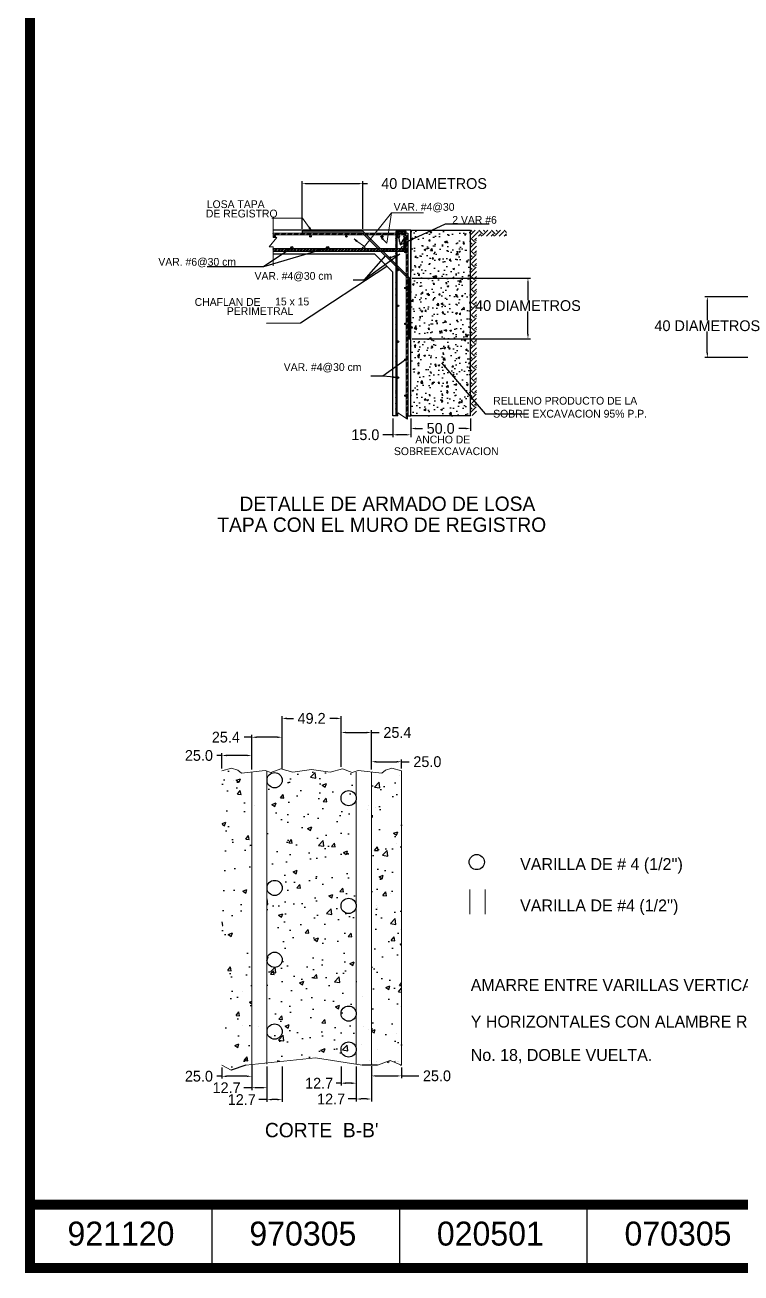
# Model space of a CAD drawing. Header units: centimetres. Extents: x 201 to 3483, y 96 to 2223.
# Drawn here: x 201 to 799, y 96 to 1139 of the extents above; entities that cross this region are included whole.
import ezdxf
from ezdxf.enums import TextEntityAlignment as Align

# ---------------------------------------------------------------- set-up
doc = ezdxf.new("R2010")
doc.units = ezdxf.units.CM
doc.header["$LTSCALE"] = 10
doc.header["$MEASUREMENT"] = 0
doc.linetypes.add('HIDDEN', pattern=[0.375, 0.25, -0.125])
doc.layers.get('0').update_dxf_attribs({"linetype": 'CONTINUOUS'})
doc.layers.get('DEFPOINTS').update_dxf_attribs({"color": 2, "linetype": 'CONTINUOUS'})
for name, color, linetype in [('concreto', 7, 'CONTINUOUS'), ('DIM', 7, 'CONTINUOUS'), ('MARCO', 7, 'CONTINUOUS'), ('REGISTRO', 1, 'CONTINUOUS'), ('TEXTOS', 7, 'CONTINUOUS'), ('VARILLAS', 30, 'CONTINUOUS')]:
    doc.layers.add(name, color=color, linetype=linetype)
doc.styles.get("Standard").update_dxf_attribs({"font": ''})
doc.styles.get('Standard').set_extended_font_data('Zurich Ex BT')
doc.dimstyles.get("Standard").update_dxf_attribs({"dimtxt": 9, "dimasz": 4, "dimexe": 2, "dimexo": 2, "dimgap": 0.09, "dimtad": 0, "dimtih": 1, "dimtoh": 1, "dimdec": 1, "dimzin": 0, "dimdsep": 46, "dimtxsty": 'Standard', "dimcen": 0.09, "dimadec": 0, "dimazin": 0, "dimtfac": 1, "dimtdec": 1, "dimtofl": 0, "dimtmove": 0, "dimatfit": 3, "dimfxl": 0, "dimtolj": 1, "dimtzin": 0, "dimarcsym": 0})
pattern_1 = [(45, (-311.8795, 390.7644), (-2.65165, 2.65165), []), (45, (-310.9956, 390.7644), (-2.65165, 2.65165), []), (45, (-310.1117, 390.7644), (-2.65165, 2.65165), []), (45, (-309.2278, 390.7644), (-2.65165, 2.65165), [])]
pattern_2 = [(45, (-311.8795, 390.7644), (-1.3258252, 1.3258252), []), (45, (-310.9956, 390.7644), (-1.3258252, 1.3258252), [])]

# ---------------------------------------------------------------- blocks, each defined once
blk = doc.blocks.new('*D102')
at = {"layer": 'DEFPOINTS', "color": 0}
for p in [(364.9, 528.2), (364.9, 515.4), (389.9, 514.4)]:
    blk.add_point(p, dxfattribs=at)
at = {"layer": 'DIM', "color": 0, "lineweight": -2}
for p, q in [((364.9, 528.2), (360.9, 528.2)), ((364.9, 517.4), (364.9, 530.2)), ((385.9, 528.2), (368.9, 528.2)), ((389.9, 516.4), (389.9, 530.2))]:
    blk.add_line(p, q, dxfattribs=at)
at = {"layer": 'DIM', "color": 0}
for points in [[(368.9, 528.9), (368.9, 527.6), (364.9, 528.2)], [(385.9, 528.9), (385.9, 527.6), (389.9, 528.2)]]:
    blk.add_solid(points, dxfattribs=at)
at = {"layer": 'DIM', "color": 0, "insert": (345.8, 528.2), "char_height": 9, "attachment_point": 5}
blk.add_mtext('\\A1;25.0', dxfattribs=at)
blk = doc.blocks.new('*D103')
at = {"layer": 'DEFPOINTS', "color": 0}
for p in [(489.9, 523), (489.9, 515.4), (514.9, 515.4)]:
    blk.add_point(p, dxfattribs=at)
at = {"layer": 'DIM', "color": 0, "lineweight": -2}
for p, q in [((489.9, 517.4), (489.9, 525)), ((493.9, 523), (510.9, 523)), ((514.9, 517.4), (514.9, 525)), ((514.9, 523), (521.4, 523))]:
    blk.add_line(p, q, dxfattribs=at)
at = {"layer": 'DIM', "color": 0}
for points in [[(493.9, 523.7), (493.9, 522.3), (489.9, 523)], [(510.9, 523.7), (510.9, 522.3), (514.9, 523)]]:
    blk.add_solid(points, dxfattribs=at)
at = {"layer": 'DIM', "color": 0, "insert": (536.6, 523), "char_height": 9, "attachment_point": 5}
blk.add_mtext('\\A1;25.0', dxfattribs=at)
blk = doc.blocks.new('*D104')
at = {"layer": 'DEFPOINTS', "color": 0}
for p in [(364.9, 269.5), (389.9, 270), (364.9, 260.2)]:
    blk.add_point(p, dxfattribs=at)
at = {"layer": 'DIM', "color": 0, "lineweight": -2}
for p, q in [((364.9, 267.5), (364.9, 258.2)), ((389.9, 268), (389.9, 258.2)), ((364.9, 260.2), (360.9, 260.2)), ((385.9, 260.2), (368.9, 260.2))]:
    blk.add_line(p, q, dxfattribs=at)
at = {"layer": 'DIM', "color": 0}
for points in [[(368.9, 260.8), (368.9, 259.5), (364.9, 260.2)], [(385.9, 260.8), (385.9, 259.5), (389.9, 260.2)]]:
    blk.add_solid(points, dxfattribs=at)
at = {"layer": 'DIM', "color": 0, "insert": (345.8, 260.2), "char_height": 9, "attachment_point": 5}
blk.add_mtext('\\A1;25.0', dxfattribs=at)
blk = doc.blocks.new('*D105')
at = {"layer": 'DEFPOINTS', "color": 0}
for p in [(389.9, 271.4), (402.6, 270.3), (389.9, 250.6)]:
    blk.add_point(p, dxfattribs=at)
at = {"layer": 'DIM', "color": 0, "lineweight": -2}
for p, q in [((389.9, 269.4), (389.9, 248.6)), ((402.6, 268.3), (402.6, 248.6)), ((389.9, 250.6), (383.3, 250.6)), ((398.6, 250.6), (393.9, 250.6))]:
    blk.add_line(p, q, dxfattribs=at)
at = {"layer": 'DIM', "color": 0}
for points in [[(393.9, 251.3), (393.9, 250), (389.9, 250.6)], [(398.6, 251.3), (398.6, 250), (402.6, 250.6)]]:
    blk.add_solid(points, dxfattribs=at)
at = {"layer": 'DIM', "color": 0, "insert": (368.9, 250.6), "char_height": 9, "attachment_point": 5}
blk.add_mtext('\\A1;12.7', dxfattribs=at)
blk = doc.blocks.new('*D106')
at = {"layer": 'DEFPOINTS', "color": 0}
for p in [(489.9, 270), (514.9, 269.5), (489.9, 260.5)]:
    blk.add_point(p, dxfattribs=at)
at = {"layer": 'DIM', "color": 0, "lineweight": -2}
for p, q in [((489.9, 268), (489.9, 258.5)), ((514.9, 267.5), (514.9, 258.5)), ((493.9, 260.5), (510.9, 260.5)), ((514.9, 260.5), (529.5, 260.5))]:
    blk.add_line(p, q, dxfattribs=at)
at = {"layer": 'DIM', "color": 0}
for points in [[(493.9, 261.1), (493.9, 259.8), (489.9, 260.5)], [(510.9, 261.1), (510.9, 259.8), (514.9, 260.5)]]:
    blk.add_solid(points, dxfattribs=at)
at = {"layer": 'DIM', "color": 0, "insert": (544.6, 260.5), "char_height": 9, "attachment_point": 5}
blk.add_mtext('\\A1;25.0', dxfattribs=at)
blk = doc.blocks.new('*D107')
at = {"layer": 'DEFPOINTS', "color": 0}
for p in [(477.2, 270.3), (489.9, 270.6), (477.2, 241.2)]:
    blk.add_point(p, dxfattribs=at)
at = {"layer": 'DIM', "color": 0, "lineweight": -2}
for p, q in [((477.2, 268.3), (477.2, 239.2)), ((489.9, 268.6), (489.9, 239.2)), ((477.2, 241.2), (470.5, 241.2)), ((485.9, 241.2), (481.2, 241.2))]:
    blk.add_line(p, q, dxfattribs=at)
at = {"layer": 'DIM', "color": 0}
for points in [[(481.2, 241.8), (481.2, 240.5), (477.2, 241.2)], [(485.9, 241.8), (485.9, 240.5), (489.9, 241.2)]]:
    blk.add_solid(points, dxfattribs=at)
at = {"layer": 'DIM', "color": 0, "insert": (456.2, 241.2), "char_height": 9, "attachment_point": 5}
blk.add_mtext('\\A1;12.7', dxfattribs=at)
blk = doc.blocks.new('*D108')
at = {"layer": 'DEFPOINTS', "color": 0}
for p in [(415.3, 543.5), (389.9, 514.4), (415.3, 514.7)]:
    blk.add_point(p, dxfattribs=at)
at = {"layer": 'DIM', "color": 0, "lineweight": -2}
for p, q in [((389.9, 543.5), (383.6, 543.5)), ((389.9, 516.4), (389.9, 545.5)), ((411.3, 543.5), (393.9, 543.5)), ((415.3, 516.7), (415.3, 545.5))]:
    blk.add_line(p, q, dxfattribs=at)
at = {"layer": 'DIM', "color": 0}
for points in [[(393.9, 544.1), (393.9, 542.8), (389.9, 543.5)], [(411.3, 544.1), (411.3, 542.8), (415.3, 543.5)]]:
    blk.add_solid(points, dxfattribs=at)
at = {"layer": 'DIM', "color": 0, "insert": (368.3, 543.5), "char_height": 9, "attachment_point": 5}
blk.add_mtext('\\A1;25.4', dxfattribs=at)
blk = doc.blocks.new('*D109')
at = {"layer": 'DEFPOINTS', "color": 0}
for p in [(464.5, 547.4), (464.5, 516.8), (489.9, 514.4)]:
    blk.add_point(p, dxfattribs=at)
at = {"layer": 'DIM', "color": 0, "lineweight": -2}
for p, q in [((464.5, 518.8), (464.5, 549.4)), ((468.5, 547.4), (485.9, 547.4)), ((489.9, 516.4), (489.9, 549.4)), ((489.9, 547.4), (496.3, 547.4))]:
    blk.add_line(p, q, dxfattribs=at)
at = {"layer": 'DIM', "color": 0}
for points in [[(468.5, 548.1), (468.5, 546.8), (464.5, 547.4)], [(485.9, 548.1), (485.9, 546.8), (489.9, 547.4)]]:
    blk.add_solid(points, dxfattribs=at)
at = {"layer": 'DIM', "color": 0, "insert": (511.6, 547.4), "char_height": 9, "attachment_point": 5}
blk.add_mtext('\\A1;25.4', dxfattribs=at)
blk = doc.blocks.new('*D110')
at = {"layer": 'DEFPOINTS', "color": 0}
for p in [(464.5, 559.2), (415.3, 514.7), (464.5, 516.8)]:
    blk.add_point(p, dxfattribs=at)
at = {"layer": 'DIM', "color": 0, "lineweight": -2}
for p, q in [((415.3, 516.7), (415.3, 561.2)), ((419.3, 559.2), (424.7, 559.2)), ((460.5, 559.2), (455.2, 559.2)), ((464.5, 518.8), (464.5, 561.2))]:
    blk.add_line(p, q, dxfattribs=at)
at = {"layer": 'DIM', "color": 0}
for points in [[(419.3, 559.9), (419.3, 558.5), (415.3, 559.2)], [(460.5, 559.9), (460.5, 558.5), (464.5, 559.2)]]:
    blk.add_solid(points, dxfattribs=at)
at = {"layer": 'DIM', "color": 0, "insert": (439.9, 559.2), "char_height": 9, "attachment_point": 5}
blk.add_mtext('\\A1;49.2', dxfattribs=at)
blk = doc.blocks.new('*D111')
at = {"layer": 'DEFPOINTS', "color": 0}
for p in [(402.6, 270.3), (415.3, 270.3), (415.3, 240.7)]:
    blk.add_point(p, dxfattribs=at)
at = {"layer": 'DIM', "color": 0, "lineweight": -2}
for p, q in [((402.6, 268.3), (402.6, 238.7)), ((415.3, 268.3), (415.3, 238.7)), ((402.6, 240.7), (395.9, 240.7)), ((411.3, 240.7), (406.6, 240.7))]:
    blk.add_line(p, q, dxfattribs=at)
at = {"layer": 'DIM', "color": 0}
for points in [[(406.6, 241.3), (406.6, 240), (402.6, 240.7)], [(411.3, 241.3), (411.3, 240), (415.3, 240.7)]]:
    blk.add_solid(points, dxfattribs=at)
at = {"layer": 'DIM', "color": 0, "insert": (381.6, 240.7), "char_height": 9, "attachment_point": 5}
blk.add_mtext('\\A1;12.7', dxfattribs=at)
blk = doc.blocks.new('*D112')
at = {"layer": 'DEFPOINTS', "color": 0}
for p in [(464.5, 270.3), (477.2, 270.3), (464.5, 254.4)]:
    blk.add_point(p, dxfattribs=at)
at = {"layer": 'DIM', "color": 0, "lineweight": -2}
for p, q in [((464.5, 268.3), (464.5, 252.4)), ((477.2, 268.3), (477.2, 252.4)), ((464.5, 254.4), (460.5, 254.4)), ((473.2, 254.4), (468.5, 254.4))]:
    blk.add_line(p, q, dxfattribs=at)
at = {"layer": 'DIM', "color": 0}
for points in [[(468.5, 255.1), (468.5, 253.7), (464.5, 254.4)], [(473.2, 255.1), (473.2, 253.7), (477.2, 254.4)]]:
    blk.add_solid(points, dxfattribs=at)
at = {"layer": 'DIM', "color": 0, "insert": (446.2, 254.4), "char_height": 9, "attachment_point": 5}
blk.add_mtext('\\A1;12.7', dxfattribs=at)
blk = doc.blocks.new('_ClosedBlank')
at = {"color": 0, "linetype": 'ByBlock', "lineweight": -2}
for p, q in [((-1, 0.17), (0, 0)), ((-1, 0.17), (-1, -0.17)), ((0, 0), (-1, -0.17))]:
    blk.add_line(p, q, dxfattribs=at)
blk = doc.blocks.new('*D94')
at = {"layer": 'DEFPOINTS', "color": 0}
for p in [(507.7, 811.9), (522.7, 811.9), (522.7, 796.2)]:
    blk.add_point(p, dxfattribs=at)
at = {"layer": 'DIM', "color": 0, "lineweight": -2}
for p, q in [((507.7, 809.9), (507.7, 794.2)), ((522.7, 809.9), (522.7, 794.2)), ((507.7, 796.2), (499.3, 796.2)), ((518.7, 796.2), (511.7, 796.2))]:
    blk.add_line(p, q, dxfattribs=at)
at = {"layer": 'DIM', "color": 0}
for points in [[(511.7, 796.9), (511.7, 795.6), (507.7, 796.2)], [(518.7, 796.9), (518.7, 795.6), (522.7, 796.2)]]:
    blk.add_solid(points, dxfattribs=at)
at = {"layer": 'DIM', "color": 0, "insert": (484.8, 796.2), "char_height": 9, "attachment_point": 5}
blk.add_mtext('\\A1;15.0', dxfattribs=at)
blk = doc.blocks.new('*D95')
at = {"layer": 'DEFPOINTS', "color": 0}
for p in [(522.7, 811.9), (572.7, 811.9), (572.7, 801.5)]:
    blk.add_point(p, dxfattribs=at)
at = {"layer": 'DIM', "color": 0, "lineweight": -2}
for p, q in [((522.7, 809.9), (522.7, 799.5)), ((572.7, 809.9), (572.7, 799.5)), ((526.7, 801.5), (532.6, 801.5)), ((568.7, 801.5), (562.8, 801.5))]:
    blk.add_line(p, q, dxfattribs=at)
at = {"layer": 'DIM', "color": 0}
for points in [[(526.7, 802.1), (526.7, 800.8), (522.7, 801.5)], [(568.7, 802.1), (568.7, 800.8), (572.7, 801.5)]]:
    blk.add_solid(points, dxfattribs=at)
at = {"layer": 'DIM', "color": 0, "insert": (547.7, 801.5), "char_height": 9, "attachment_point": 5}
blk.add_mtext('\\A1;50.0', dxfattribs=at)
blk = doc.blocks.new('*D96')
at = {"layer": 'DEFPOINTS', "color": 0}
for p in [(431.9, 1006.1), (431.9, 966.4), (482.7, 966.4)]:
    blk.add_point(p, dxfattribs=at)
at = {"layer": 'TEXTOS', "color": 0, "lineweight": -2}
for p, q in [((431.9, 968.4), (431.9, 1008.1)), ((435.9, 1006.1), (478.7, 1006.1)), ((482.7, 968.4), (482.7, 1008.1)), ((482.7, 1006.1), (486.7, 1006.1))]:
    blk.add_line(p, q, dxfattribs=at)
at = {"layer": 'TEXTOS', "color": 0}
for points in [[(435.9, 1006.7), (435.9, 1005.4), (431.9, 1006.1)], [(478.7, 1006.7), (478.7, 1005.4), (482.7, 1006.1)]]:
    blk.add_solid(points, dxfattribs=at)
at = {"layer": 'TEXTOS', "color": 0, "insert": (542.2, 1006.1), "char_height": 9, "attachment_point": 5}
blk.add_mtext('\\A1;40 DIAMETROS', dxfattribs=at)
blk = doc.blocks.new('*D101')
at = {"layer": 'DEFPOINTS', "color": 0}
for p in [(881.8, 911.5), (770.4, 860.7), (881.8, 860.7)]:
    blk.add_point(p, dxfattribs=at)
at = {"layer": 'DIM', "color": 0, "lineweight": -2}
for p, q in [((879.8, 911.5), (768.4, 911.5)), ((770.4, 907.5), (770.4, 892)), ((770.4, 864.7), (770.4, 882.5)), ((879.8, 860.7), (768.4, 860.7))]:
    blk.add_line(p, q, dxfattribs=at)
at = {"layer": 'DIM', "color": 0}
for points in [[(769.7, 907.5), (771.1, 907.5), (770.4, 911.5)], [(769.7, 864.7), (771.1, 864.7), (770.4, 860.7)]]:
    blk.add_solid(points, dxfattribs=at)
at = {"layer": 'DIM', "color": 0, "insert": (770.4, 887.3), "char_height": 9, "attachment_point": 5}
blk.add_mtext('\\A1;40 DIAMETROS', dxfattribs=at)
blk = doc.blocks.new('*D86')
at = {"layer": 'DEFPOINTS', "color": 0}
for p in [(522, 927.1), (522, 876.3), (620.6, 876.3)]:
    blk.add_point(p, dxfattribs=at)
at = {"layer": 'DIM', "color": 0, "lineweight": -2}
for p, q in [((524, 927.1), (622.6, 927.1)), ((620.6, 923.1), (620.6, 908.8)), ((620.6, 880.3), (620.6, 899.3)), ((524, 876.3), (622.6, 876.3))]:
    blk.add_line(p, q, dxfattribs=at)
at = {"layer": 'DIM', "color": 0}
for points in [[(620, 923.1), (621.3, 923.1), (620.6, 927.1)], [(620, 880.3), (621.3, 880.3), (620.6, 876.3)]]:
    blk.add_solid(points, dxfattribs=at)
at = {"layer": 'DIM', "color": 0, "insert": (620.6, 904.1), "char_height": 9, "attachment_point": 5}
blk.add_mtext('\\A1;40 DIAMETROS ', dxfattribs=at)
blk = doc.blocks.new('Marco-Reg')
at = {"layer": 'MARCO', "linetype": 'Continuous'}
for p, q in [((356.7, 152.9), (356.7, 100)), ((513.3, 152.9), (513.3, 100)), ((669.9, 152.9), (669.9, 100))]:
    blk.add_line(p, q, dxfattribs=at)
at = {"layer": 'MARCO', "linetype": 'Continuous', "const_width": 8.49}
blk.add_lwpolyline([(3479.1, 100), (3479.1, 2218.7), (204.8, 2218.7), (204.8, 100)], close=True, dxfattribs=at)
blk.add_lwpolyline([(2711.6, 152.9), (204.8, 152.9)], dxfattribs=at)
at = {"layer": 'TEXTOS'}
for s, p in [('921120', (280.7, 118.7)), ('970305', (432.6, 118.7)), ('020501', (589.2, 118.7)), ('070305', (745.9, 118.7))]:
    blk.add_text(s, height=20.02, dxfattribs=at).set_placement(p, align=Align.CENTER)

msp = doc.modelspace()

# ---------------------------------------------------------------- hatches: boundary and pattern name
h = msp.add_hatch()
h.set_pattern_fill('EARTH', color=256, scale=30, angle=45, style=0)
h.set_pattern_definition([(45, (1318.486, 1626.953), (9e-16, 10.6066), [7.5, -7.5]), (45, (1316.497, 1628.9415), (9e-16, 10.6066), [7.5, -7.5]), (45, (1314.5086, 1630.93), (9e-16, 10.6066), [7.5, -7.5]), (135, (1314.5086, 1632.256), (-10.6066, 9e-16), [7.5, -7.5]), (135, (1316.497, 1634.245), (-10.6066, 9e-16), [7.5, -7.5]), (135, (1318.486, 1636.2335), (-10.6066, 9e-16), [7.5, -7.5])])
h.paths.add_polyline_path([(577.71, 962.1), (602.71, 962.1), (602.71, 967.1), (572.71, 967.1), (572.71, 811.94), (577.71, 811.94)])
at = {"layer": 'concreto'}
h = msp.add_hatch(dxfattribs=at)
h.set_pattern_fill('AR-CONC', color=256, scale=2, style=0)
h.set_pattern_definition([(50, (-14420.985, 3243.905), (14.345204, -1.255043), [1.5, -16.5]), (355, (-14420.985, 3243.905), (-2.775027, 15.043843), [1.2, -13.2]), (100.4514, (-14419.79, 3243.8), (11.570188, 13.788791), [1.274804, -14.022842]), (46.1842, (-14420.985, 3247.905), (21.34482, -3.31038), [2.25, -24.75]), (96.6356, (-14419.207, 3247.63), (18.693254, 19.482357), [1.912206, -21.03426]), (351.1842, (-14420.985, 3247.905), (18.69324, 19.482372), [1.8, -19.8]), (21, (-14418.985, 3246.905), (11.938141, -8.052378), [1.5, -16.5]), (326, (-14418.985, 3246.905), (4.866307, 14.503001), [1.2, -13.2]), (71.4514, (-14417.99, 3246.234), (16.804453, 6.45061), [1.274804, -14.022842]), (37.5, (-14420.9854, 3243.9053), (0.2431971, 6.657877), [0, -13.04, 0, -13.4, 0, -13.25]), (7.5, (-14420.9854, 3243.905), (5.2613907, 7.8882342), [0, -7.64, 0, -12.74, 0, -5.05]), (327.5, (-14425.4454, 3243.905), (10.6764487, -0.4510974), [0, -5, 0, -15.6, 0, -20.7]), (317.5, (-14427.445, 3243.905), (11.6637234, 2.0020996), [0, -6.5, 0, -10.36, 0, -14.7])])
h.paths.add_polyline_path([(572.71, 967.1), (522.71, 967.1), (522.71, 932.1), (522.71, 811.94), (572.71, 811.94)])
h = msp.add_hatch(dxfattribs=at)
h.set_pattern_fill('AR-CONC', color=256, scale=5, style=0)
h.set_pattern_definition([(50, (-382.23, -547.618), (35.863, -3.1376), [3.75, -41.25]), (355, (-382.23, -547.618), (-6.9376, 37.6096), [3, -33]), (100.4514, (-379.24, -547.88), (28.9255, 34.472), [3.187, -35.0571]), (46.1842, (-382.23, -537.618), (53.362, -8.276), [5.625, -61.875]), (96.6356, (-377.78, -538.307), (46.7331, 48.7059), [4.7805, -52.5857]), (351.184, (-382.23, -537.62), (46.733, 48.706), [4.5, -49.5]), (21, (-377.23, -540.118), (29.84535, -20.13094), [3.75, -41.25]), (326, (-377.23, -540.118), (12.1658, 36.2575), [3, -33]), (71.4514, (-374.74, -541.795), (42.0111, 16.1265), [3.187, -35.0571]), (37.5, (-382.229, -547.618), (0.60799, 16.64469), [0, -32.6, 0, -33.5, 0, -33.125]), (7.5, (-382.229, -547.618), (13.15348, 19.72059), [0, -19.1, 0, -31.85, 0, -12.625]), (327.5, (-393.379, -547.618), (26.69112, -1.12774), [0, -12.5, 0, -39, 0, -51.75]), (317.5, (-398.379, -547.618), (29.1593, 5.00525), [0, -16.25, 0, -25.9, 0, -36.75])])
h.paths.add_polyline_path([(390.13, 514.39), (381.56, 513.52), (378.46, 515.92), (373.16, 517.55), (365.13, 515.32), (365.13, 269.49), (372.94, 265.24), (385.13, 269.49), (390.13, 270.01)])
h.paths.add_polyline_path([(477.63, 515.07), (474.08, 513.89), (465.92, 517.15), (455.73, 514.29), (440.13, 516.37), (424.53, 514.29), (414.34, 517.15), (406.19, 513.89), (402.63, 515.07), (402.63, 271.33), (443.5, 275.61), (477.63, 270.24)])
h.paths.add_polyline_path([(515.13, 515.32), (507.1, 517.55), (501.8, 515.92), (498.7, 513.52), (490.13, 514.39), (490.13, 269.49), (495.13, 269.49), (505.64, 273.45), (515.13, 269.49)])
at = {"layer": 'VARILLAS'}
h = msp.add_hatch(dxfattribs=at)
h.set_pattern_fill('ANSI34', color=256, scale=5, style=0)
h.set_pattern_definition(pattern_1)
h.paths.add_polyline_path([(483.21, 964.6), (407.71, 964.6), (407.71, 963.33), (484.48, 963.33)])
h.paths.add_polyline_path([(492.9, 964.6), (484.48, 964.6), (485.75, 963.33), (491.88, 963.33)])
h.paths.add_polyline_path([(503.94, 964.6), (492.9, 964.6), (491.88, 963.33), (503.74, 963.33)])
h.paths.add_polyline_path([(510.21, 964.6), (503.94, 964.6), (503.74, 963.33), (510.21, 963.33)])
h.paths.add_polyline_path([(511.48, 964.6), (510.21, 964.6), (510.21, 963.33), (511.48, 963.33)])
h.paths.add_polyline_path([(520.21, 964.6), (511.48, 964.6), (511.48, 963.33), (519.01, 963.33), (519.01, 930.07), (520.21, 928.87)])
h = msp.add_hatch(dxfattribs=at)
h.set_pattern_fill('ANSI32', color=256, scale=5, style=0)
h.set_pattern_definition(pattern_2)
h.paths.add_polyline_path([(407.71, 951.5), (407.71, 949.6), (498.21, 949.6), (496.31, 951.5), (483.55, 951.5, -0.0659441), (483.3, 951.5)])
h.paths.add_polyline_path([(510.21, 949.6), (510.21, 951.5), (497.58, 951.5), (499.48, 949.6)])
h.paths.add_polyline_path([(511.48, 951.5), (511.48, 949.6), (518.75, 949.6), (518.75, 960.23), (516.85, 960.23), (516.85, 951.5)])
h.paths.add_polyline_path([(511.48, 951.5), (510.21, 951.5), (510.21, 949.6), (511.48, 949.6)])
h = msp.add_hatch(color=256, dxfattribs=at)
h.paths.add_polyline_path([(489.15, 959.93), (488.35, 958.94), (495.78, 951.5), (497.58, 951.5)])
h.paths.add_polyline_path([(499.48, 949.6), (497.68, 949.6), (510.21, 937.07), (510.21, 938.87)])
h.paths.add_polyline_path([(497.58, 951.5), (495.78, 951.5), (497.68, 949.6), (499.48, 949.6)])
h.paths.add_polyline_path([(511.48, 937.6), (510.21, 938.87), (510.21, 937.07), (511.48, 935.8)])
h.paths.add_polyline_path([(511.48, 937.6), (511.48, 935.8), (519.01, 928.27), (519.01, 930.07)])
h.paths.add_polyline_path([(520.21, 928.87), (519.01, 930.07), (519.01, 928.27), (520.21, 927.07)])
h.paths.add_polyline_path([(521.98, 927.1), (520.21, 928.87), (520.21, 927.07), (520.71, 926.57), (520.71, 876.3), (521.98, 876.3)])
h.paths.add_polyline_path([(485.75, 963.33), (483.95, 963.33), (488.35, 958.94), (489.15, 959.93)])
h.paths.add_polyline_path([(484.48, 964.6), (482.68, 964.6), (483.95, 963.33), (485.75, 963.33)])
h.paths.add_polyline_path([(482.71, 966.37), (431.91, 966.37), (431.91, 965.1), (482.18, 965.1), (482.68, 964.6), (484.48, 964.6)])
h = msp.add_hatch(dxfattribs=at)
h.set_pattern_fill('ANSI32', color=256, scale=5, style=0)
h.set_pattern_definition(pattern_2)
h.paths.add_polyline_path([(510.21, 966.14), (510.21, 964.6), (511.48, 964.6), (511.48, 964.8), (518.95, 964.8), (518.95, 966.14)])
h.paths.add_polyline_path([(510.21, 951.5), (511.48, 951.5), (511.48, 963.33), (510.21, 963.33)])
h.paths.add_polyline_path([(511.48, 949.6), (510.21, 949.6), (510.21, 938.87), (511.48, 937.6)])
h = msp.add_hatch(dxfattribs=at)
h.set_pattern_fill('ANSI32', color=256, scale=5, style=0)
h.set_pattern_definition(pattern_2)
edge = h.paths.add_edge_path()
edge.add_line((511.48, 811.94), (511.48, 964.8))
edge.add_line((510.21, 811.94), (510.21, 966.14))
h = msp.add_hatch(dxfattribs=at)
h.set_pattern_fill('ANSI34', color=256, scale=5, style=0)
h.set_pattern_definition(pattern_1)
h.paths.add_polyline_path([(520.21, 927.6), (519.01, 928.8), (519.01, 809.83), (520, 809.18), (520, 811.93), (520.21, 811.93)])

# ---------------------------------------------------------------- linework, layer by layer
for p, q in [((539.39, 873.65), (539.39, 873.65)), ((540.85, 869.28), (540.85, 869.28)), ((540.88, 875.58), (540.88, 875.58)), ((542.36, 866.51), (542.36, 866.51)), ((542.4, 871.65), (542.4, 871.65)), ((543.35, 873.99), (543.35, 873.99))]:
    msp.add_line(p, q)
at = {"lineweight": 5}
for p, q in [((520, 809.18), (511.8, 814.56)), ((511.8, 814.56), (511.8, 811.93)), ((520, 811.93), (520, 809.18))]:
    msp.add_line(p, q, dxfattribs=at)
at = {"layer": 'REGISTRO', "lineweight": 5}
for p, q in [((407.71, 961.16), (407.71, 977.86)), ((404.55, 953.37), (410.86, 961.16)), ((410.86, 961.16), (407.71, 961.16)), ((407.71, 953.37), (404.55, 953.37)), ((407.71, 937.42), (407.71, 953.37)), ((364.93, 515.35), (372.97, 517.58)), ((372.97, 517.58), (378.27, 515.95)), ((381.36, 513.55), (378.27, 515.95)), ((401.1, 515.55), (381.36, 513.55)), ((401.1, 515.55), (405.99, 513.92)), ((405.99, 513.92), (414.14, 517.18)), ((414.14, 517.18), (424.33, 514.33)), ((424.33, 514.33), (439.93, 516.4)), ((455.54, 514.33), (439.93, 516.4)), ((465.73, 517.18), (455.54, 514.33)), ((473.88, 513.92), (465.73, 517.18)), ((478.77, 515.55), (473.88, 513.92)), ((478.77, 515.55), (498.51, 513.55)), ((498.51, 513.55), (501.6, 515.95)), ((506.9, 517.58), (501.6, 515.95)), ((514.93, 515.35), (506.9, 517.58)), ((514.93, 515.35), (514.93, 269.52)), ((514.93, 515.35), (514.93, 269.52)), ((572.09, 416.23), (572.09, 395.66)), ((584.79, 416.23), (584.79, 395.66)), ((384.93, 269.52), (443.3, 275.64)), ((443.3, 275.64), (482.23, 269.52)), ((494.93, 269.52), (505.44, 273.48)), ((505.44, 273.48), (514.93, 269.52)), ((364.93, 269.52), (372.74, 265.27))]:
    msp.add_line(p, q, dxfattribs=at)
at = {"layer": 'REGISTRO'}
for p, q in [((522.71, 967.1), (407.71, 967.1)), ((522.71, 811.94), (522.71, 967.1)), ((522.71, 967.1), (572.71, 967.1)), ((522.71, 967.1), (522.71, 932.1)), ((572.71, 811.94), (572.71, 967.1)), ((492.71, 947.1), (407.71, 947.1)), ((492.71, 947.1), (507.71, 932.1)), ((507.71, 811.94), (507.71, 932.1)), ((511.8, 811.94), (507.71, 811.94)), ((520, 811.93), (522.71, 811.94)), ((572.71, 811.94), (522.71, 811.94)), ((384.93, 269.52), (372.74, 265.27)), ((494.93, 269.52), (482.23, 269.52))]:
    msp.add_line(p, q, dxfattribs=at)
at = {"layer": 'REGISTRO', "linetype": 'HIDDEN', "lineweight": 5}
for p, q in [((481.93, 287.12), (482, 287.11)), ((481.93, 287.05), (482, 287.11)), ((494.93, 282.71), (494.96, 282.69)), ((477.24, 272.82), (477.24, 272.82)), ((488.67, 272.94), (488.67, 272.94)), ((494.35, 272.61), (494.35, 272.61)), ((502.91, 272.5), (502.91, 272.5)), ((508.75, 272.58), (509.86, 272.86)), ((511.47, 272.4), (511.47, 272.4)), ((512.51, 272.81), (512.51, 272.81)), ((478.63, 270.22), (478.63, 270.22)), ((479.01, 270.86), (479.01, 270.86)), ((490.91, 270.62), (490.91, 270.62))]:
    msp.add_line(p, q, dxfattribs=at)
at = {"layer": 'REGISTRO', "lineweight": 5}
for start, end in [(0, 180), (180, 0)]:
    msp.add_arc((503.91, 272.12), 0.689, start, end, dxfattribs=at)
at = {"layer": 'TEXTOS', "linetype": 'HIDDEN', "lineweight": 5}
for p, q in [((513.16, 511.57), (513.16, 511.57)), ((374.92, 506.92), (374.92, 506.92)), ((509.75, 505.26), (509.75, 505.26)), ((392.56, 486.26), (392.56, 486.26)), ((486.28, 482.86), (486.28, 482.86)), ((493.68, 485.02), (493.68, 485.02)), ((388.27, 452.24), (388.27, 452.24)), ((510.86, 454.79), (510.86, 454.79)), ((505.55, 413.08), (505.55, 413.08)), ((494.3, 402.57), (494.3, 402.57)), ((494.64, 400.91), (494.64, 400.91)), ((514.4, 382.66), (514.4, 382.66)), ((381.84, 331.4), (381.84, 331.4)), ((482.21, 326.57), (482.21, 326.57)), ((514.57, 318.47), (514.57, 318.47)), ((382.53, 302.75), (382.53, 302.75)), ((395.75, 301.93), (395.75, 301.93)), ((483.65, 301.51), (483.65, 301.51)), ((487.51, 298.97), (487.51, 298.97)), ((510.76, 295.67), (510.76, 295.67)), ((453.87, 252.07), (453.87, 252.07))]:
    msp.add_line(p, q, dxfattribs=at)
at = {"layer": 'TEXTOS', "lineweight": 5}
for points in [[(477.64, 958.11), (484, 953.54), (506.57, 981.59), (533.37, 981.59)], [(499.2, 959.82), (502.68, 956.45), (506.57, 981.59)]]:
    msp.add_lwpolyline(points, dxfattribs=at)
at = {"layer": 'TEXTOS', "lineweight": 5, "extrusion": (0, 0, -1)}
msp.add_lwpolyline([(-437.97, 969.34), (-432.27, 977.13), (-406.76, 977.13)], dxfattribs=at)
at = {"layer": 'VARILLAS', "lineweight": 15}
msp.add_line((407.71, 964.6), (520.21, 964.6), dxfattribs=at)
at = {"layer": 'VARILLAS'}
for p, q in [((511.48, 962.7), (511.48, 962.7)), ((520.21, 964.6), (520.21, 811.93)), ((518.75, 949.6), (516.85, 949.6))]:
    msp.add_line(p, q, dxfattribs=at)
at = {"layer": 'VARILLAS', "lineweight": 5}
for p, q in [((389.94, 514.42), (389.94, 270.01)), ((402.63, 514.73), (402.63, 270.32)), ((477.23, 514.42), (477.23, 270.01)), ((489.93, 514.42), (489.93, 270.01))]:
    msp.add_line(p, q, dxfattribs=at)
at = {"layer": 'VARILLAS', "linetype": 'HIDDEN', "lineweight": 5}
msp.add_line((487.31, 486.26), (487.31, 486.26), dxfattribs=at)
msp.add_line((487.31, 486.26), (487.31, 486.26), dxfattribs=at)
at = {"layer": 'VARILLAS', "lineweight": 15}
msp.add_lwpolyline([(407.71, 963.33), (519.01, 963.33), (519.01, 809.83)], dxfattribs=at)
at = {"layer": 'VARILLAS'}
for points in [[(407.71, 949.6), (518.75, 949.6), (518.75, 960.23), (516.85, 960.23), (516.85, 951.5), (407.71, 951.5)], [(511.48, 811.94), (511.48, 964.8), (518.95, 964.8), (518.95, 966.14), (510.21, 966.14), (510.21, 811.94)]]:
    msp.add_lwpolyline(points, dxfattribs=at)
msp.add_lwpolyline([(521.98, 876.3), (521.98, 927.1), (482.71, 966.37), (431.91, 966.37), (431.91, 965.1), (482.18, 965.1), (520.71, 926.57), (520.71, 876.3)], close=True, dxfattribs=at)
for centre, radius in [((409.01, 961.98), 0.635), ((439.01, 961.98), 0.635), ((469.01, 961.98), 0.635), ((499.01, 961.98), 0.635), ((512.48, 961.67), 0.95), ((517.88, 961.7), 0.95), ((423.42, 952.53), 0.95), ((453.42, 952.51), 0.95), ((483.42, 952.44), 0.95), ((515.89, 952.47), 0.95), ((518.29, 948.94), 0.635), ((505.73, 944.38), 0.635), ((512.13, 933.96), 0.635), ((518.29, 918.94), 0.635), ((512.13, 903.96), 0.635), ((518.29, 888.94), 0.635), ((512.13, 873.96), 0.635), ((518.29, 858.94), 0.635), ((512.13, 843.96), 0.635), ((518.29, 828.94), 0.635), ((409.02, 507.54), 6.35), ((470.84, 492.54), 6.35), ((577.83, 439.19), 6.35), ((409.02, 417.54), 6.35), ((470.84, 402.54), 6.35), ((409.02, 357.54), 6.35), ((470.84, 312.54), 6.35), ((409.02, 297.54), 6.35), ((470.84, 282.54), 6.35)]:
    msp.add_circle(centre, radius, dxfattribs=at)

# ---------------------------------------------------------------- block references
at = {"layer": 'DIM'}
msp.add_blockref('Marco-Reg', (0, 0), dxfattribs=at)
at = {"layer": 'TEXTOS', "lineweight": 5, "extrusion": (0, 0, -1), "xscale": 2.940005789522617, "yscale": 2.940005789550014, "zscale": 2.940005789546198, "rotation": 233.8339626211619}
msp.add_blockref('_ClosedBlank', (-439.71, 966.96), dxfattribs=at)
at = {"layer": 'TEXTOS', "lineweight": 5, "yscale": 2.940005789550014, "zscale": 2.940005789546198}
for p, xscale, rotation in [((475.38, 959.99), 2.940005789484935, 140.1755824056786), ((497.47, 962.2), 2.940005789504956, 125.8820172384909)]:
    msp.add_blockref('_ClosedBlank', p, dxfattribs=dict(at, xscale=xscale, rotation=rotation))

# ---------------------------------------------------------------- texts
at = {"layer": 'TEXTOS', "lineweight": 5}
for s, height, p in [('LOSA TAPA', 6.5, (352.39, 985.65)), ('DE REGISTRO', 6.5, (351.61, 977.82)), ('VAR. #4@30', 6.5, (508.41, 983.37)), ('VAR. #6@30 cm', 6.5, (311.92, 937.47)), ('VAR. #4@30 cm', 6.5, (392.27, 925.73)), ('VAR. #4@30 cm', 6.5, (416.67, 849.55)), ("VARILLA DE # 4 (1/2'')", 10, (614.06, 432.47)), ("VARILLA DE #4 (1/2'')", 10, (614.06, 397.91)), ('AMARRE ENTRE VARILLAS VERTICALES', 10, (572.83, 331.45)), ('Y HORIZONTALES CON ALAMBRE RECOCIDO', 10, (572.83, 300.87)), ('No. 18, DOBLE VUELTA.', 10, (572.83, 272.96))]:
    msp.add_text(s, height=height, dxfattribs=at).set_placement(p)
for s, height, p in [('2 VAR #6', 6.5, (575.99, 975.8)), ('CHAFLAN DE', 6.5, (369.78, 907.18)), ('15 x 15', 6.5, (423.69, 907.57)), ('PERIMETRAL', 6.5, (396.91, 899.6)), ('ANCHO DE', 6.5, (549.44, 792.26)), ('SOBREEXCAVACION', 6.5, (552.4, 782.49)), ('DETALLE DE ARMADO DE LOSA', 12, (503.21, 738.61)), ('TAPA CON EL MURO DE REGISTRO', 12, (498.49, 721.07))]:
    msp.add_text(s, height=height, dxfattribs=at).set_placement(p, align=Align.MIDDLE_CENTER)
msp.add_text("CORTE  B-B'", height=12, dxfattribs=at).set_placement((448.37, 209.21), align=Align.CENTER)
at = {"layer": 'TEXTOS', "insert": (591.55, 827.9), "char_height": 6.5, "width": 141.5676, "attachment_point": 1}
msp.add_mtext('RELLENO PRODUCTO DE LA SOBRE EXCAVACION 95% P.P.', dxfattribs=at)

# ---------------------------------------------------------------- dimensions: what is measured, and where the dimension line sits
at = {"layer": 'DIM'}
for base, p1, p2, text, picture, middle in [((620.62, 876.3), (521.98, 927.1), (521.98, 876.3), '40 DIAMETROS ', '*D86', (620.62, 904.06)), ((770.4, 860.69), (881.78, 911.47), (881.78, 860.69), '40 DIAMETROS', '*D101', (770.4, 887.26))]:
    dim = msp.add_linear_dim(base=base, p1=p1, p2=p2, angle=90, text=text, dimstyle='Standard', dxfattribs=at)
    dim.commit()
    dim.dimension.update_dxf_attribs({"geometry": picture, "text_midpoint": middle, "dimtype": 160})
for base, p1, p2, picture, middle in [((522.71, 796.24), (507.71, 811.94), (522.71, 811.94), '*D94', (484.77, 796.24)), ((464.53, 547.43), (489.93, 514.42), (464.53, 516.84), '*D109', (511.57, 547.43)), ((415.33, 543.45), (389.94, 514.42), (415.33, 514.73), '*D108', (368.3, 543.45)), ((489.93, 522.99), (514.93, 515.35), (489.93, 515.35), '*D103', (536.57, 522.99)), ((389.94, 250.64), (402.63, 270.32), (389.94, 271.36), '*D105', (368.88, 250.64)), ((415.33, 240.68), (402.63, 270.32), (415.33, 270.32), '*D111', (381.57, 240.68)), ((477.23, 241.17), (489.93, 270.62), (477.23, 270.31), '*D107', (456.17, 241.17)), ((489.93, 260.48), (514.93, 269.52), (489.93, 270.01), '*D106', (544.6, 260.48))]:
    dim = msp.add_linear_dim(base=base, p1=p1, p2=p2, dimstyle='Standard', dxfattribs=at)
    dim.commit()
    dim.dimension.update_dxf_attribs({"geometry": picture, "text_midpoint": middle, "dimtype": 160})
for base, p1, p2, picture, middle in [((572.71, 801.48), (522.71, 811.94), (572.71, 811.94), '*D95', (547.71, 801.48)), ((464.53, 559.19), (415.33, 514.73), (464.53, 516.84), '*D110', (439.93, 559.19)), ((364.93, 528.23), (389.94, 514.42), (364.93, 515.35), '*D102', (345.81, 528.23)), ((364.93, 260.16), (389.94, 270.05), (364.93, 269.52), '*D104', (345.81, 260.16)), ((464.53, 254.39), (477.23, 270.31), (464.53, 270.31), '*D112', (446.16, 254.39))]:
    dim = msp.add_linear_dim(base=base, p1=p1, p2=p2, dimstyle='Standard', dxfattribs=at)
    dim.commit()
    dim.dimension.update_dxf_attribs({"geometry": picture, "text_midpoint": middle})
at = {"layer": 'TEXTOS'}
dim = msp.add_linear_dim(base=(431.91, 1006.07), p1=(482.71, 966.37), p2=(431.91, 966.37), text='40 DIAMETROS', dimstyle='Standard', dxfattribs=at)
dim.commit()
dim.dimension.update_dxf_attribs({"geometry": '*D96', "text_midpoint": (542.22, 1006.07), "dimtype": 160})

# ---------------------------------------------------------------- leaders
at = {"layer": 'concreto'}
for points in [[(453.42, 952.51), (399.85, 936.65), (352.71, 936.65)], [(423.42, 952.53), (399.85, 936.65)]]:
    msp.add_leader(points, dimstyle='Standard', override={"dimgap": 0.09, "dimtad": 0, "dimldrblk": 'ClosedBlank'}, dxfattribs=at)
at = {"layer": 'TEXTOS'}
for points, override in [([(512.48, 961.67), (513.76, 954.83), (551.85, 972.55), (588.34, 972.55)], {"dimgap": 0.09, "dimtad": 0}), ([(517.88, 961.7), (513.76, 954.83)], {"dimgap": 0.09, "dimtad": 0}), ([(505.73, 944.38), (513.68, 947.22), (483.45, 925.47), (474.52, 925.51)], {"dimgap": 0.09, "dimtad": 0}), ([(501.71, 946.1), (483.45, 925.47)], {"dimgap": 0.09, "dimtad": 0}), ([(502.79, 936.97), (430.65, 889.36), (402.3, 889.24)], {"dimgap": 0.09, "dimtad": 0}), ([(518.29, 858.94), (499.38, 845.19), (489.37, 845.19)], {"dimgap": 0.09, "dimtad": 0}), ([(548.36, 856.46), (584.81, 813.74), (620.71, 813.74)], {"dimasz": 5, "dimgap": 0.09, "dimtad": 0}), ([(512.13, 843.96), (499.38, 845.19)], {"dimgap": 0.09, "dimtad": 0})]:
    msp.add_leader(points, dimstyle='Standard', override=override, dxfattribs=at)

doc.saveas('drawing.dxf')
